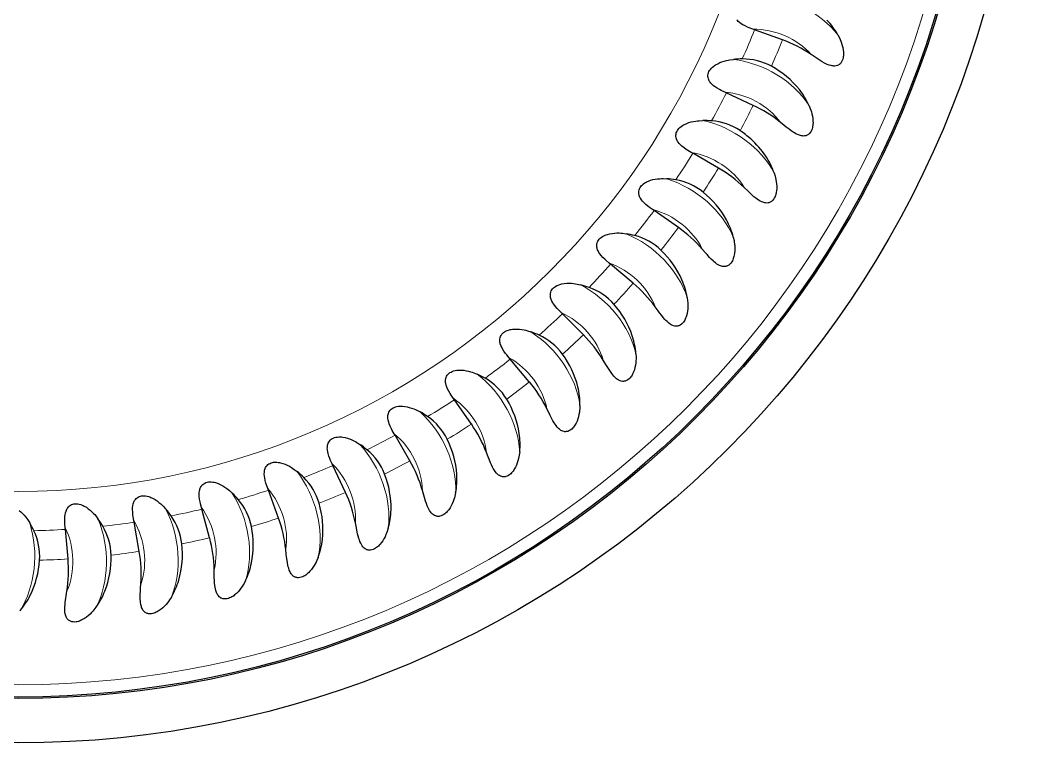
# Model space of a CAD drawing. Extents: x 0 to 297, y 0 to 546.
# Drawn here: x 158.41 to 192.24, y 478.32 to 502.72 of the extents above; entities that cross this region are included whole.
import ezdxf

# ---------------------------------------------------------------- set-up
doc = ezdxf.new("R2010")
doc.units = 0

msp = doc.modelspace()

# ---------------------------------------------------------------- linework, layer by layer
at = {"color": 7, "lineweight": 30, "ltscale": 0.001468}
for p, q in [((183.206, 502.393), (183.15, 502.413)), ((182.254, 500.263), (182.201, 500.288)), ((181.121, 498.224), (181.07, 498.253)), ((179.814, 496.292), (179.766, 496.325)), ((178.344, 494.481), (178.299, 494.518)), ((174.959, 491.276), (174.921, 491.321)), ((173.07, 489.907), (173.036, 489.955)), ((171.069, 488.708), (171.039, 488.758)), ((168.971, 487.688), (168.946, 487.741)), ((166.792, 486.854), (166.772, 486.909)), ((159.938, 485.53), (159.933, 485.589))]:
    msp.add_line(p, q, dxfattribs=at)
at = {"color": 7, "lineweight": 30, "ltscale": 0.025009}
for p, q in [((184.146, 502.051), (183.206, 502.393)), ((183.161, 499.841), (182.254, 500.263)), ((181.987, 497.724), (181.121, 498.224)), ((180.634, 495.718), (179.814, 496.292)), ((179.11, 493.838), (178.344, 494.481)), ((177.429, 492.097), (176.721, 492.804)), ((175.602, 490.51), (174.959, 491.276)), ((173.644, 489.087), (173.07, 489.907)), ((171.569, 487.841), (171.069, 488.708)), ((169.394, 486.781), (168.971, 487.688)), ((167.134, 485.914), (166.792, 486.854)), ((164.808, 485.247), (164.549, 486.214)), ((160.025, 484.534), (159.938, 485.53)), ((162.432, 484.786), (162.258, 485.771))]:
    msp.add_line(p, q, dxfattribs=at)
at = {"color": 7, "lineweight": 30, "ltscale": 0.001467}
for p, q in [((176.721, 492.804), (176.68, 492.846)), ((164.549, 486.214), (164.533, 486.27)), ((162.258, 485.771), (162.248, 485.829))]:
    msp.add_line(p, q, dxfattribs=at)
at = {"color": 7, "lineweight": 30}
for points in [[(183.15, 502.413), (183.029, 502.458), (182.969, 502.483), (182.886, 502.521), (182.807, 502.564), (182.753, 502.597), (182.701, 502.635), (182.654, 502.677), (182.631, 502.701), (182.61, 502.726)], [(186.022, 502.219), (186.075, 502.117), (186.099, 502.064), (186.121, 502.01), (186.148, 501.938), (186.171, 501.864), (186.189, 501.789), (186.202, 501.712), (186.21, 501.634), (186.211, 501.595), (186.211, 501.556), (186.209, 501.517), (186.204, 501.478), (186.197, 501.44), (186.187, 501.402), (186.17, 501.354), (186.147, 501.309), (186.119, 501.269), (186.103, 501.251), (186.086, 501.234), (186.068, 501.22), (186.048, 501.207), (186.028, 501.196), (186.007, 501.187), (185.965, 501.175), (185.921, 501.169), (185.889, 501.168), (185.858, 501.17), (185.824, 501.175), (185.79, 501.182), (185.726, 501.2), (185.663, 501.225), (185.615, 501.246), (185.569, 501.27), (185.496, 501.31), (185.425, 501.353), (185.32, 501.42), (185.251, 501.466), (185.114, 501.558)], [(182.201, 500.288), (182.084, 500.344), (182.026, 500.374), (181.947, 500.418), (181.872, 500.468), (181.821, 500.506), (181.773, 500.548), (181.729, 500.594), (181.709, 500.62), (181.69, 500.647), (181.675, 500.673), (181.661, 500.699), (181.647, 500.738), (181.637, 500.779), (181.633, 500.82), (181.634, 500.861), (181.641, 500.902), (181.653, 500.942), (181.669, 500.981), (181.69, 501.018), (181.715, 501.053), (181.748, 501.092), (181.786, 501.129), (181.827, 501.163), (181.859, 501.187), (181.892, 501.209), (181.962, 501.248), (182.035, 501.283), (182.108, 501.311), (182.183, 501.335), (182.259, 501.355), (182.317, 501.368), (182.376, 501.378), (182.494, 501.394)], [(185.045, 499.845), (185.089, 499.738), (185.108, 499.683), (185.126, 499.628), (185.146, 499.553), (185.162, 499.477), (185.174, 499.401), (185.18, 499.323), (185.181, 499.245), (185.179, 499.206), (185.175, 499.167), (185.169, 499.128), (185.161, 499.09), (185.151, 499.053), (185.138, 499.016), (185.117, 498.97), (185.09, 498.927), (185.059, 498.889), (185.041, 498.873), (185.023, 498.858), (185.003, 498.845), (184.983, 498.834), (184.962, 498.825), (184.94, 498.817), (184.897, 498.809), (184.852, 498.807), (184.821, 498.809), (184.79, 498.813), (184.756, 498.821), (184.723, 498.831), (184.661, 498.855), (184.6, 498.885), (184.555, 498.911), (184.51, 498.938), (184.442, 498.985), (184.374, 499.033), (184.276, 499.109), (184.211, 499.161), (184.083, 499.265)], [(181.07, 498.253), (180.958, 498.319), (180.903, 498.354), (180.829, 498.405), (180.757, 498.461), (180.71, 498.504), (180.666, 498.55), (180.627, 498.599), (180.608, 498.627), (180.592, 498.655), (180.579, 498.682), (180.568, 498.71), (180.557, 498.75), (180.551, 498.791), (180.55, 498.833), (180.555, 498.874), (180.565, 498.914), (180.581, 498.953), (180.601, 498.99), (180.625, 499.025), (180.652, 499.058), (180.689, 499.094), (180.73, 499.128), (180.773, 499.158), (180.807, 499.179), (180.843, 499.198), (180.916, 499.231), (180.992, 499.259), (181.067, 499.281), (181.143, 499.298), (181.221, 499.312), (181.28, 499.319), (181.339, 499.324), (181.458, 499.329)], [(179.766, 496.325), (179.66, 496.4), (179.608, 496.44), (179.539, 496.498), (179.473, 496.559), (179.429, 496.606), (179.389, 496.655), (179.355, 496.708), (179.339, 496.737), (179.325, 496.767), (179.314, 496.795), (179.306, 496.824), (179.298, 496.865), (179.296, 496.906), (179.299, 496.948), (179.307, 496.988), (179.321, 497.028), (179.34, 497.065), (179.363, 497.1), (179.39, 497.133), (179.42, 497.163), (179.46, 497.196), (179.503, 497.226), (179.549, 497.252), (179.585, 497.27), (179.622, 497.286), (179.698, 497.313), (179.776, 497.334), (179.852, 497.349), (179.93, 497.36), (180.009, 497.366), (180.068, 497.368), (180.127, 497.369), (180.246, 497.363)], [(183.864, 497.564), (183.899, 497.453), (183.913, 497.397), (183.926, 497.341), (183.939, 497.265), (183.949, 497.188), (183.954, 497.111), (183.954, 497.033), (183.948, 496.955), (183.942, 496.916), (183.935, 496.877), (183.926, 496.839), (183.915, 496.802), (183.901, 496.766), (183.885, 496.73), (183.86, 496.686), (183.83, 496.646), (183.795, 496.611), (183.776, 496.596), (183.756, 496.583), (183.736, 496.572), (183.714, 496.562), (183.693, 496.555), (183.67, 496.55), (183.626, 496.545), (183.582, 496.547), (183.551, 496.552), (183.52, 496.559), (183.487, 496.569), (183.455, 496.582), (183.395, 496.612), (183.338, 496.647), (183.295, 496.676), (183.253, 496.708), (183.188, 496.76), (183.126, 496.814), (183.034, 496.898), (182.975, 496.956), (182.856, 497.07)], [(178.299, 494.518), (178.2, 494.602), (178.152, 494.646), (178.088, 494.71), (178.027, 494.777), (177.988, 494.827), (177.953, 494.88), (177.922, 494.936), (177.909, 494.966), (177.898, 494.997), (177.89, 495.026), (177.884, 495.055), (177.88, 495.097), (177.881, 495.138), (177.887, 495.179), (177.899, 495.219), (177.916, 495.256), (177.938, 495.292), (177.965, 495.325), (177.994, 495.355), (178.027, 495.383), (178.07, 495.412), (178.115, 495.438), (178.164, 495.46), (178.201, 495.475), (178.239, 495.487), (178.317, 495.508), (178.396, 495.522), (178.474, 495.53), (178.552, 495.534), (178.631, 495.534), (178.69, 495.531), (178.749, 495.526), (178.867, 495.51)], [(182.489, 495.395), (182.514, 495.282), (182.524, 495.225), (182.531, 495.167), (182.538, 495.09), (182.541, 495.013), (182.539, 494.936), (182.532, 494.858), (182.52, 494.781), (182.511, 494.742), (182.5, 494.705), (182.488, 494.668), (182.473, 494.631), (182.457, 494.596), (182.438, 494.563), (182.409, 494.521), (182.375, 494.483), (182.337, 494.452), (182.317, 494.438), (182.296, 494.427), (182.275, 494.417), (182.253, 494.41), (182.231, 494.405), (182.208, 494.401), (182.164, 494.4), (182.12, 494.406), (182.089, 494.414), (182.059, 494.424), (182.027, 494.437), (181.997, 494.453), (181.939, 494.487), (181.885, 494.527), (181.845, 494.56), (181.806, 494.595), (181.746, 494.653), (181.689, 494.712), (181.605, 494.804), (181.55, 494.866), (181.442, 494.991)], [(176.68, 492.846), (176.589, 492.938), (176.545, 492.986), (176.486, 493.055), (176.432, 493.127), (176.397, 493.18), (176.366, 493.236), (176.341, 493.294), (176.331, 493.326), (176.322, 493.358), (176.317, 493.387), (176.313, 493.417), (176.313, 493.458), (176.317, 493.5), (176.327, 493.54), (176.343, 493.578), (176.363, 493.615), (176.388, 493.648), (176.417, 493.679), (176.449, 493.706), (176.484, 493.731), (176.529, 493.757), (176.577, 493.778), (176.627, 493.796), (176.666, 493.807), (176.705, 493.817), (176.784, 493.83), (176.864, 493.837), (176.943, 493.839), (177.021, 493.836), (177.099, 493.829), (177.158, 493.821), (177.217, 493.811), (177.333, 493.785)], [(180.931, 493.354), (180.946, 493.239), (180.95, 493.181), (180.953, 493.123), (180.953, 493.046), (180.949, 492.969), (180.94, 492.892), (180.927, 492.815), (180.907, 492.739), (180.895, 492.702), (180.881, 492.665), (180.866, 492.63), (180.848, 492.595), (180.828, 492.561), (180.807, 492.529), (180.774, 492.49), (180.737, 492.456), (180.697, 492.427), (180.676, 492.416), (180.654, 492.406), (180.632, 492.399), (180.609, 492.393), (180.587, 492.39), (180.564, 492.389), (180.52, 492.392), (180.476, 492.401), (180.446, 492.411), (180.417, 492.424), (180.387, 492.44), (180.358, 492.458), (180.304, 492.498), (180.253, 492.542), (180.216, 492.579), (180.18, 492.617), (180.126, 492.679), (180.073, 492.744), (179.998, 492.843), (179.949, 492.909), (179.852, 493.043)], [(174.921, 491.321), (174.838, 491.421), (174.799, 491.472), (174.746, 491.546), (174.698, 491.623), (174.669, 491.679), (174.643, 491.737), (174.623, 491.797), (174.615, 491.829), (174.609, 491.862), (174.607, 491.892), (174.606, 491.922), (174.609, 491.963), (174.617, 492.004), (174.631, 492.043), (174.649, 492.08), (174.673, 492.114), (174.701, 492.146), (174.732, 492.174), (174.767, 492.198), (174.803, 492.219), (174.851, 492.241), (174.9, 492.259), (174.952, 492.272), (174.991, 492.28), (175.03, 492.286), (175.111, 492.292), (175.191, 492.292), (175.269, 492.287), (175.347, 492.277), (175.425, 492.263), (175.483, 492.25), (175.54, 492.235), (175.653, 492.199)], [(179.2, 491.456), (179.205, 491.341), (179.205, 491.283), (179.202, 491.225), (179.196, 491.148), (179.185, 491.071), (179.17, 490.995), (179.149, 490.92), (179.123, 490.846), (179.108, 490.81), (179.091, 490.775), (179.072, 490.741), (179.052, 490.707), (179.029, 490.676), (179.005, 490.646), (178.969, 490.61), (178.929, 490.578), (178.887, 490.554), (178.865, 490.544), (178.842, 490.537), (178.819, 490.531), (178.796, 490.528), (178.773, 490.526), (178.751, 490.527), (178.707, 490.534), (178.664, 490.547), (178.636, 490.56), (178.608, 490.575), (178.579, 490.593), (178.551, 490.614), (178.501, 490.658), (178.455, 490.707), (178.421, 490.746), (178.388, 490.788), (178.339, 490.855), (178.293, 490.923), (178.227, 491.028), (178.183, 491.099), (178.098, 491.241)], [(173.036, 489.955), (172.963, 490.062), (172.927, 490.117), (172.882, 490.194), (172.841, 490.275), (172.816, 490.334), (172.795, 490.394), (172.781, 490.456), (172.776, 490.488), (172.773, 490.521), (172.773, 490.551), (172.775, 490.581), (172.781, 490.622), (172.793, 490.662), (172.81, 490.7), (172.832, 490.735), (172.858, 490.767), (172.888, 490.796), (172.922, 490.821), (172.959, 490.842), (172.997, 490.86), (173.046, 490.878), (173.097, 490.891), (173.149, 490.9), (173.189, 490.904), (173.229, 490.907), (173.31, 490.906), (173.39, 490.899), (173.467, 490.887), (173.544, 490.871), (173.62, 490.85), (173.677, 490.832), (173.732, 490.812), (173.842, 490.766)], [(171.039, 488.758), (170.975, 488.871), (170.945, 488.929), (170.906, 489.011), (170.873, 489.095), (170.853, 489.155), (170.838, 489.217), (170.828, 489.28), (170.826, 489.313), (170.827, 489.346), (170.829, 489.375), (170.833, 489.405), (170.844, 489.445), (170.859, 489.484), (170.879, 489.52), (170.904, 489.553), (170.933, 489.583), (170.966, 489.609), (171.001, 489.631), (171.04, 489.649), (171.08, 489.664), (171.13, 489.677), (171.182, 489.686), (171.235, 489.69), (171.275, 489.691), (171.315, 489.69), (171.395, 489.682), (171.474, 489.668), (171.55, 489.65), (171.625, 489.627), (171.699, 489.599), (171.754, 489.576), (171.808, 489.552), (171.913, 489.496)], [(177.311, 489.717), (177.306, 489.602), (177.3, 489.544), (177.293, 489.486), (177.279, 489.41), (177.262, 489.335), (177.24, 489.261), (177.213, 489.187), (177.181, 489.116), (177.163, 489.081), (177.143, 489.048), (177.121, 489.015), (177.098, 488.984), (177.072, 488.954), (177.045, 488.927), (177.007, 488.894), (176.964, 488.866), (176.92, 488.845), (176.897, 488.838), (176.874, 488.832), (176.851, 488.829), (176.828, 488.827), (176.805, 488.828), (176.782, 488.83), (176.739, 488.841), (176.698, 488.858), (176.67, 488.873), (176.644, 488.89), (176.617, 488.912), (176.591, 488.934), (176.545, 488.983), (176.503, 489.035), (176.472, 489.078), (176.444, 489.122), (176.401, 489.193), (176.361, 489.265), (176.304, 489.376), (176.267, 489.45), (176.194, 489.598)], [(168.946, 487.741), (168.892, 487.859), (168.867, 487.919), (168.835, 488.003), (168.809, 488.09), (168.795, 488.152), (168.785, 488.215), (168.781, 488.278), (168.782, 488.311), (168.785, 488.344), (168.79, 488.374), (168.797, 488.403), (168.811, 488.442), (168.829, 488.479), (168.852, 488.513), (168.88, 488.544), (168.912, 488.571), (168.946, 488.594), (168.984, 488.613), (169.024, 488.628), (169.065, 488.639), (169.116, 488.648), (169.169, 488.652), (169.222, 488.652), (169.262, 488.649), (169.301, 488.645), (169.381, 488.63), (169.459, 488.609), (169.533, 488.584), (169.605, 488.554), (169.677, 488.521), (169.729, 488.493), (169.78, 488.464), (169.881, 488.4)], [(175.277, 488.149), (175.262, 488.034), (175.251, 487.977), (175.239, 487.921), (175.219, 487.846), (175.195, 487.772), (175.167, 487.7), (175.134, 487.63), (175.095, 487.561), (175.074, 487.529), (175.051, 487.497), (175.027, 487.466), (175.001, 487.437), (174.973, 487.41), (174.944, 487.385), (174.902, 487.355), (174.858, 487.331), (174.812, 487.315), (174.788, 487.309), (174.764, 487.305), (174.741, 487.304), (174.718, 487.305), (174.695, 487.307), (174.673, 487.312), (174.631, 487.326), (174.592, 487.346), (174.565, 487.364), (174.541, 487.384), (174.515, 487.407), (174.492, 487.432), (174.45, 487.484), (174.413, 487.54), (174.386, 487.585), (174.361, 487.631), (174.325, 487.706), (174.291, 487.782), (174.244, 487.897), (174.214, 487.974), (174.154, 488.128)], [(166.772, 486.909), (166.728, 487.031), (166.709, 487.093), (166.685, 487.181), (166.666, 487.269), (166.657, 487.332), (166.653, 487.396), (166.655, 487.459), (166.658, 487.492), (166.664, 487.524), (166.672, 487.553), (166.681, 487.582), (166.698, 487.62), (166.72, 487.655), (166.746, 487.687), (166.776, 487.716), (166.81, 487.74), (166.847, 487.76), (166.886, 487.775), (166.927, 487.787), (166.969, 487.794), (167.021, 487.798), (167.073, 487.798), (167.126, 487.793), (167.165, 487.787), (167.205, 487.779), (167.282, 487.757), (167.358, 487.73), (167.43, 487.698), (167.5, 487.662), (167.568, 487.623), (167.617, 487.591), (167.666, 487.557), (167.76, 487.484)], [(164.533, 486.27), (164.501, 486.396), (164.487, 486.459), (164.47, 486.548), (164.459, 486.638), (164.456, 486.702), (164.457, 486.765), (164.465, 486.828), (164.471, 486.861), (164.48, 486.893), (164.49, 486.921), (164.502, 486.948), (164.522, 486.984), (164.547, 487.018), (164.575, 487.048), (164.608, 487.073), (164.644, 487.094), (164.682, 487.111), (164.723, 487.123), (164.764, 487.131), (164.807, 487.135), (164.859, 487.134), (164.911, 487.129), (164.963, 487.12), (165.002, 487.11), (165.04, 487.099), (165.116, 487.071), (165.189, 487.037), (165.258, 486.999), (165.324, 486.957), (165.388, 486.912), (165.435, 486.875), (165.481, 486.838), (165.568, 486.757)], [(173.114, 486.764), (173.089, 486.651), (173.074, 486.595), (173.056, 486.54), (173.03, 486.467), (173, 486.396), (172.966, 486.327), (172.926, 486.259), (172.882, 486.195), (172.858, 486.164), (172.833, 486.134), (172.806, 486.106), (172.777, 486.079), (172.747, 486.054), (172.716, 486.032), (172.672, 486.006), (172.625, 485.986), (172.578, 485.974), (172.554, 485.97), (172.53, 485.968), (172.507, 485.969), (172.484, 485.972), (172.461, 485.976), (172.44, 485.983), (172.399, 486.001), (172.362, 486.024), (172.337, 486.044), (172.314, 486.066), (172.291, 486.091), (172.27, 486.118), (172.233, 486.174), (172.2, 486.233), (172.178, 486.28), (172.157, 486.328), (172.127, 486.406), (172.1, 486.484), (172.063, 486.603), (172.04, 486.682), (171.994, 486.841)], [(162.248, 485.829), (162.226, 485.957), (162.218, 486.022), (162.209, 486.112), (162.206, 486.202), (162.208, 486.266), (162.215, 486.329), (162.228, 486.391), (162.237, 486.423), (162.249, 486.454), (162.261, 486.481), (162.275, 486.507), (162.299, 486.541), (162.326, 486.573), (162.357, 486.6), (162.392, 486.622), (162.43, 486.64), (162.469, 486.654), (162.511, 486.662), (162.553, 486.666), (162.595, 486.666), (162.647, 486.661), (162.699, 486.652), (162.75, 486.638), (162.788, 486.625), (162.825, 486.61), (162.898, 486.576), (162.968, 486.535), (163.033, 486.492), (163.095, 486.444), (163.155, 486.393), (163.199, 486.353), (163.241, 486.312), (163.321, 486.224)], [(158.375, 486.173), (158.437, 486.121), (158.493, 486.067), (158.547, 486.01), (158.597, 485.949), (158.633, 485.902), (158.667, 485.854), (158.731, 485.753)], [(159.933, 485.589), (159.922, 485.718), (159.919, 485.783), (159.919, 485.873), (159.923, 485.964), (159.931, 486.027), (159.944, 486.089), (159.962, 486.15), (159.974, 486.181), (159.988, 486.211), (160.002, 486.237), (160.019, 486.262), (160.045, 486.294), (160.075, 486.322), (160.109, 486.347), (160.145, 486.366), (160.184, 486.381), (160.225, 486.391), (160.267, 486.396), (160.309, 486.396), (160.352, 486.392), (160.403, 486.383), (160.454, 486.369), (160.503, 486.35), (160.54, 486.334), (160.576, 486.316), (160.645, 486.276), (160.711, 486.229), (160.772, 486.18), (160.83, 486.128), (160.886, 486.072), (160.926, 486.028), (160.964, 485.983), (161.036, 485.888)], [(170.839, 485.573), (170.804, 485.463), (170.784, 485.409), (170.762, 485.355), (170.729, 485.285), (170.693, 485.216), (170.653, 485.15), (170.608, 485.087), (170.558, 485.026), (170.532, 484.997), (170.504, 484.97), (170.474, 484.944), (170.444, 484.92), (170.412, 484.898), (170.378, 484.878), (170.332, 484.857), (170.284, 484.841), (170.236, 484.832), (170.212, 484.831), (170.188, 484.831), (170.165, 484.834), (170.142, 484.839), (170.12, 484.845), (170.099, 484.854), (170.06, 484.875), (170.025, 484.902), (170.002, 484.924), (169.981, 484.947), (169.96, 484.975), (169.941, 485.003), (169.909, 485.062), (169.882, 485.124), (169.864, 485.173), (169.847, 485.222), (169.825, 485.302), (169.804, 485.383), (169.778, 485.504), (169.762, 485.585), (169.73, 485.747)], [(168.469, 484.585), (168.424, 484.478), (168.4, 484.426), (168.373, 484.374), (168.334, 484.307), (168.292, 484.242), (168.246, 484.18), (168.196, 484.12), (168.141, 484.064), (168.112, 484.038), (168.082, 484.013), (168.051, 483.99), (168.018, 483.969), (167.984, 483.95), (167.949, 483.933), (167.901, 483.915), (167.852, 483.904), (167.804, 483.899), (167.779, 483.9), (167.755, 483.903), (167.733, 483.907), (167.71, 483.914), (167.689, 483.922), (167.669, 483.933), (167.632, 483.957), (167.599, 483.987), (167.578, 484.011), (167.56, 484.036), (167.541, 484.065), (167.525, 484.096), (167.498, 484.157), (167.476, 484.22), (167.462, 484.271), (167.45, 484.322), (167.434, 484.403), (167.422, 484.485), (167.406, 484.608), (167.396, 484.691), (167.379, 484.855)], [(166.022, 483.807), (165.968, 483.704), (165.939, 483.655), (165.908, 483.606), (165.863, 483.542), (165.816, 483.481), (165.765, 483.423), (165.709, 483.368), (165.65, 483.317), (165.619, 483.293), (165.586, 483.271), (165.553, 483.251), (165.519, 483.233), (165.483, 483.216), (165.447, 483.203), (165.398, 483.189), (165.348, 483.182), (165.299, 483.182), (165.275, 483.185), (165.251, 483.19), (165.229, 483.196), (165.207, 483.205), (165.187, 483.215), (165.168, 483.227), (165.133, 483.255), (165.103, 483.287), (165.084, 483.313), (165.068, 483.34), (165.052, 483.37), (165.038, 483.402), (165.017, 483.465), (165.001, 483.53), (164.991, 483.582), (164.984, 483.634), (164.975, 483.716), (164.969, 483.799), (164.964, 483.923), (164.962, 484.006), (164.959, 484.171)], [(163.516, 483.245), (163.453, 483.148), (163.42, 483.101), (163.385, 483.055), (163.335, 482.995), (163.282, 482.939), (163.226, 482.885), (163.166, 482.835), (163.103, 482.79), (163.07, 482.769), (163.035, 482.75), (163, 482.732), (162.965, 482.717), (162.928, 482.704), (162.891, 482.694), (162.84, 482.685), (162.79, 482.682), (162.741, 482.686), (162.718, 482.691), (162.695, 482.697), (162.673, 482.706), (162.652, 482.716), (162.633, 482.728), (162.614, 482.742), (162.582, 482.773), (162.555, 482.808), (162.539, 482.835), (162.525, 482.863), (162.512, 482.895), (162.501, 482.928), (162.485, 482.992), (162.475, 483.059), (162.47, 483.111), (162.467, 483.163), (162.465, 483.246), (162.467, 483.329), (162.473, 483.453), (162.478, 483.536), (162.489, 483.701)], [(160.97, 482.904), (160.9, 482.813), (160.862, 482.769), (160.823, 482.726), (160.768, 482.671), (160.711, 482.619), (160.651, 482.571), (160.587, 482.526), (160.519, 482.486), (160.484, 482.468), (160.449, 482.452), (160.412, 482.438), (160.375, 482.426), (160.338, 482.416), (160.3, 482.409), (160.249, 482.404), (160.198, 482.406), (160.15, 482.414), (160.127, 482.421), (160.105, 482.43), (160.084, 482.44), (160.064, 482.452), (160.046, 482.466), (160.029, 482.481), (159.999, 482.515), (159.975, 482.552), (159.961, 482.58), (159.95, 482.61), (159.94, 482.643), (159.932, 482.676), (159.922, 482.742), (159.917, 482.809), (159.917, 482.861), (159.918, 482.914), (159.924, 482.996), (159.933, 483.079), (159.949, 483.202), (159.962, 483.284), (159.988, 483.447)]]:
    msp.add_lwpolyline(points, dxfattribs=at)
for radius in [33.9, 32.4, 32.35]:
    msp.add_circle((158.337, 512.223), radius, dxfattribs=at)
at = {"color": 7, "lineweight": 13}
for radius in [31.934, 25.412]:
    msp.add_circle((158.337, 512.223), radius, dxfattribs=at)
at = {"color": 7, "lineweight": 30}
for centre, radius, start, end in [((183.817, 500.98), 2.53, 29.3455, 43.4814), ((182.623, 497.862), 4.458, 56.0235, 70.0269), ((182.798, 498.304), 3.105, 90.0795, 95.6256), ((182.814, 499.394), 2.014, 61.4067, 90.5747), ((182.291, 498.415), 3.123, 38.9062, 61.5804), ((182.74, 498.802), 2.53, 24.3455, 38.4814), ((181.279, 495.8), 4.458, 51.0234, 65.0269), ((181.492, 496.225), 3.105, 85.0795, 90.6256), ((181.602, 497.31), 2.014, 56.4067, 85.5747), ((180.852, 496.206), 3.348, 48.3326, 56.1561), ((181.103, 496.473), 2.982, 33.5734, 48.5319), ((181.477, 496.726), 2.53, 19.3455, 33.4814), ((179.76, 493.863), 4.458, 46.0235, 60.0269), ((180.009, 494.268), 3.105, 80.0795, 85.6256), ((180.214, 495.339), 2.014, 51.4067, 80.5747), ((179.529, 494.466), 3.123, 28.9062, 51.5804), ((180.038, 494.768), 2.53, 14.3455, 28.4814), ((178.079, 492.065), 4.458, 41.0235, 55.0269), ((178.362, 492.447), 3.105, 75.0795, 80.6256), ((178.659, 493.496), 2.014, 46.4067, 75.5747), ((177.901, 492.686), 3.123, 23.9062, 46.5804), ((178.434, 492.943), 2.53, 9.3455, 23.4814), ((176.562, 490.777), 3.105, 70.0795, 75.6256), ((176.95, 491.796), 2.014, 41.4067, 70.5747), ((176.247, 490.421), 4.458, 36.0235, 50.0269), ((176.124, 491.055), 3.123, 18.9062, 41.5804), ((174.623, 489.27), 3.105, 65.0795, 70.6256), ((175.099, 490.252), 2.014, 36.4067, 65.5747), ((174.278, 488.943), 4.458, 31.0235, 45.0269), ((176.678, 491.265), 2.53, 4.3455, 18.4814), ((174.211, 489.586), 3.123, 13.9062, 36.5804), ((172.561, 487.938), 3.105, 60.0795, 65.6256), ((173.12, 488.875), 2.014, 31.4067, 60.5747), ((172.189, 487.643), 4.458, 26.0235, 40.0269), ((174.781, 489.746), 2.53, 359.3455, 13.4814), ((172.179, 488.289), 3.121, 8.8904, 31.5722), ((170.39, 486.791), 3.105, 55.0795, 60.6256), ((171.029, 487.675), 2.014, 26.4067, 55.5747), ((169.994, 486.529), 4.458, 21.0235, 35.0269), ((170.039, 487.173), 3.123, 3.9062, 26.5804), ((172.76, 488.398), 2.53, 354.3455, 8.4814), ((168.128, 485.837), 3.105, 50.0795, 55.6256), ((168.841, 486.662), 2.014, 21.4067, 50.5747), ((167.71, 485.611), 4.458, 16.0235, 30.0269), ((165.791, 485.084), 3.105, 45.0795, 50.6256), ((166.573, 485.844), 2.014, 16.4067, 45.5747), ((167.811, 486.248), 3.123, 358.9062, 21.5804), ((170.628, 487.232), 2.53, 349.3455, 3.4814), ((163.397, 484.538), 3.105, 40.0795, 45.6256), ((164.243, 485.227), 2.014, 11.4067, 40.5747), ((165.355, 484.895), 4.458, 11.0235, 25.0269), ((160.965, 484.202), 3.105, 35.0795, 40.6256), ((165.511, 485.521), 3.123, 353.9062, 16.5804), ((168.403, 486.256), 2.53, 344.3455, 358.4814), ((158.513, 484.08), 3.105, 30.0795, 35.6256), ((161.867, 484.815), 2.014, 6.4069, 35.5746), ((162.946, 484.387), 4.458, 6.0235, 20.0269), ((156.059, 484.172), 3.105, 25.0795, 30.6256), ((157.054, 484.618), 2.014, 356.4068, 25.5698), ((159.465, 484.611), 2.014, 1.4081, 30.5768), ((163.157, 484.998), 3.123, 348.9062, 11.5804), ((160.503, 484.092), 4.458, 1.0235, 15.0269), ((166.102, 485.477), 2.53, 339.3455, 353.4814), ((160.766, 484.681), 3.123, 343.9062, 6.5804), ((155.946, 484.678), 3.123, 333.9062, 356.5804), ((155.585, 484.143), 4.458, 351.0235, 5.0269), ((158.356, 484.574), 3.123, 338.9062, 1.5804), ((158.042, 484.01), 4.458, 356.0235, 10.0269), ((163.741, 484.902), 2.53, 334.3455, 348.4814), ((161.339, 484.535), 2.53, 329.3455, 343.4814), ((156.486, 484.435), 2.53, 319.3455, 333.4814), ((158.915, 484.379), 2.53, 324.3455, 338.4814)]:
    msp.add_arc(centre, radius, start, end, dxfattribs=at)
at = {"color": 7, "lineweight": 13}
for radius, start, end in [(26.741, 336.145, 338.4328), (27.741, 336.5015, 338.4893), (26.741, 331.145, 333.4328), (27.741, 331.5015, 333.4893), (26.741, 326.145, 328.4328), (27.741, 326.5015, 328.4893), (26.741, 321.145, 323.4328), (27.741, 321.5015, 323.4893), (26.741, 316.145, 318.4328), (27.741, 316.5015, 318.4893), (26.741, 311.145, 313.4328), (27.741, 311.5015, 313.4893), (26.741, 306.145, 308.4328), (27.741, 306.5015, 308.4893), (26.741, 301.145, 303.4328), (27.741, 301.5015, 303.4893), (26.741, 296.145, 298.4328), (26.741, 291.145, 293.4328), (27.741, 296.5015, 298.4893), (26.741, 286.145, 288.4328), (27.741, 291.5015, 293.4893), (26.741, 281.145, 283.4328), (27.741, 286.5015, 288.4893), (26.741, 271.145, 273.4328), (26.741, 276.145, 278.4328), (27.741, 281.5015, 283.4893), (27.741, 271.5015, 273.4893), (27.741, 276.5015, 278.4893)]:
    msp.add_arc((158.337, 512.223), radius, start, end, dxfattribs=at)
for centre, major_axis, start_param, end_param in [((183.801, 501.488), (2.584, -0.941), 0.839293, 1.994153), ((183.607, 500.956), (1.832, -0.667), 0.901229, 2.066508), ((182.768, 499.309), (2.492, -1.162), 0.839293, 1.994153), ((182.529, 498.797), (1.767, -0.824), 0.901229, 2.066508), ((181.55, 497.229), (2.382, -1.375), 0.839293, 1.994153), ((181.267, 496.739), (1.689, -0.975), 0.901229, 2.066508), ((180.155, 495.263), (2.253, -1.577), 0.839293, 1.994153), ((179.83, 494.8), (1.597, -1.118), 0.901229, 2.066508), ((178.593, 493.426), (2.107, -1.768), 0.839293, 1.994153), ((178.23, 492.993), (1.494, -1.253), 0.901229, 2.066508), ((176.878, 491.732), (1.945, -1.945), 0.839293, 1.994153), ((176.478, 491.332), (1.379, -1.379), 0.901229, 2.066508), ((175.021, 490.194), (1.768, -2.107), 0.839293, 1.994153), ((174.588, 489.831), (1.253, -1.494), 0.901229, 2.066508), ((173.038, 488.824), (1.577, -2.253), 0.839293, 1.994153), ((172.575, 488.499), (1.118, -1.597), 0.901229, 2.066508), ((170.943, 487.632), (1.375, -2.382), 0.839293, 1.994153), ((170.453, 487.349), (0.975, -1.689), 0.901229, 2.066508), ((168.751, 486.626), (1.162, -2.492), 0.839293, 1.994153), ((168.239, 486.387), (0.824, -1.767), 0.901229, 2.066508), ((166.481, 485.816), (0.941, -2.584), 0.839293, 1.994153), ((165.949, 485.623), (0.667, -1.832), 0.901229, 2.066508), ((164.148, 485.207), (0.712, -2.656), 0.839293, 1.994153), ((161.772, 484.803), (0.478, -2.708), 0.839293, 1.994153), ((163.602, 485.06), (0.505, -1.884), 0.901229, 2.066508), ((159.369, 484.608), (0.24, -2.74), 0.839293, 1.994153), ((161.215, 484.705), (0.339, -1.92), 0.901229, 2.066508), ((156.958, 484.623), (0, -2.75), 0.839293, 1.994153), ((158.805, 484.559), (0.17, -1.943), 0.901229, 2.066508)]:
    msp.add_ellipse(centre, major_axis=major_axis, ratio=0.707107, start_param=start_param, end_param=end_param, dxfattribs=at)

doc.saveas('drawing.dxf')
